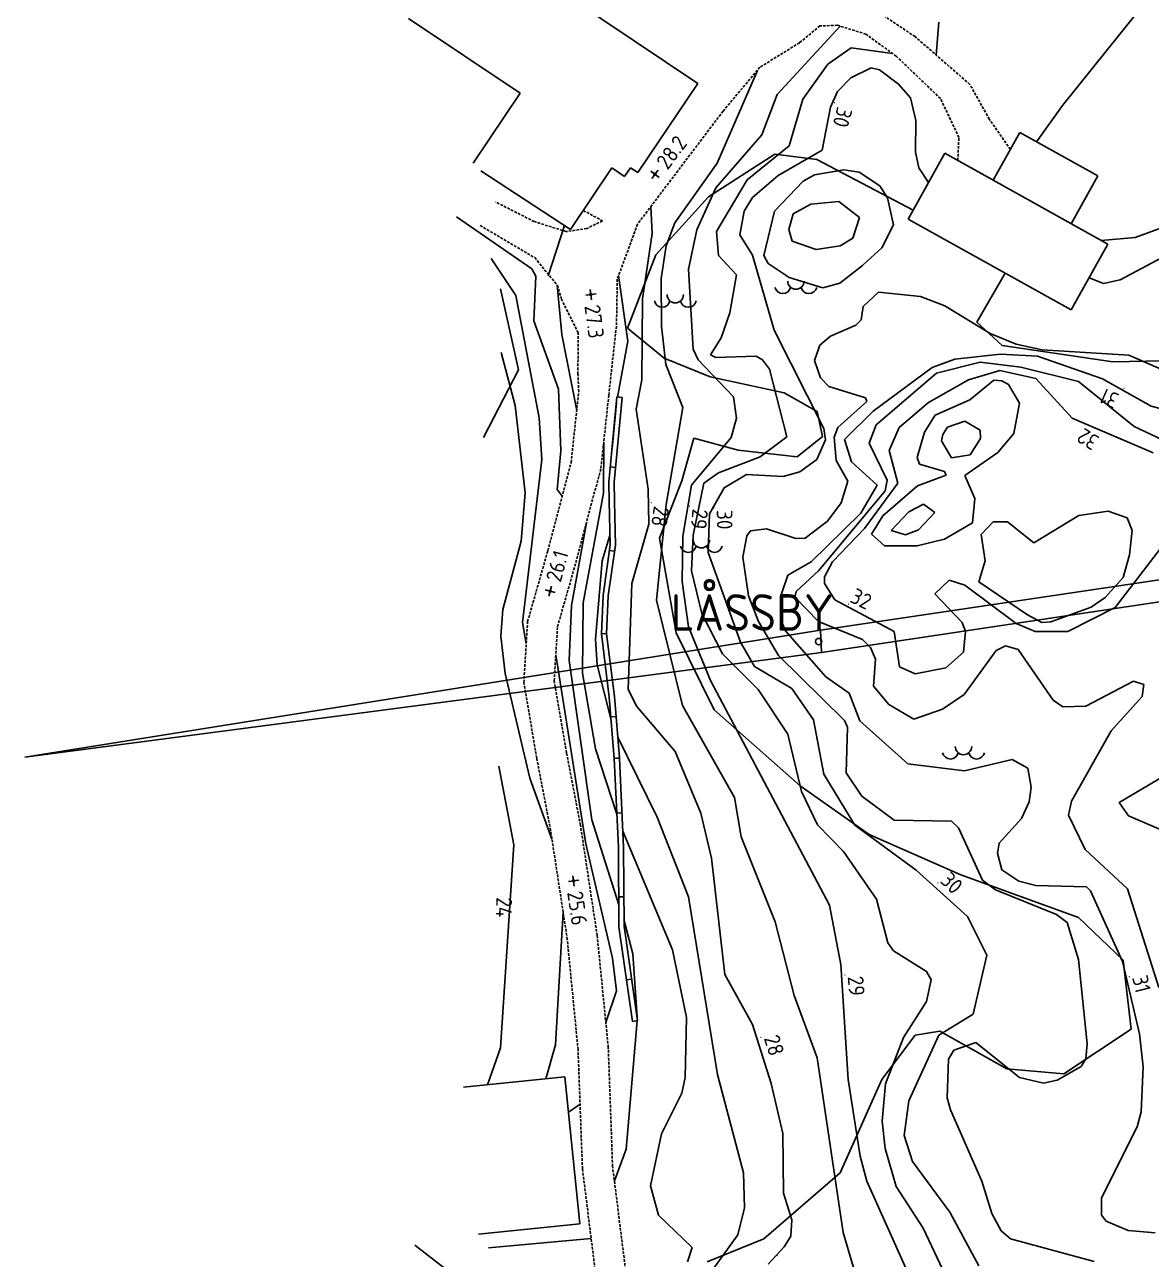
# Model space of a CAD drawing. Header units: metres. Extents: x 139929 to 142176, y 6401995 to 6404420.
# Drawn here: x 139943.2 to 140050.9, y 6402191 to 6402309 of the extents above; entities that cross this region are included whole.
import ezdxf
from ezdxf.enums import TextEntityAlignment as Align

# ---------------------------------------------------------------- set-up
doc = ezdxf.new("R2010")
doc.units = ezdxf.units.M
doc.header["$LTSCALE"] = 0.5
doc.linetypes.add('DASHED', pattern=[0.75, 0.5, -0.25])
doc.linetypes.add('PHANTOM', pattern=[2.5, 1.25, -0.25, 0.25, -0.25, 0.25, -0.25])
doc.layers.get('0').update_dxf_attribs({"color": 1})
for name, color, linetype in [('M-BEF-BYGGNAD', 3, 'Continuous'), ('M-BEF-EL-LUFT', 4, 'ELLEDNING'), ('M-BEF-MARKLINJE', 4, 'Continuous'), ('M-BEF-MUR', 4, 'Continuous'), ('M-BEF-NIVÅ', 4, 'Continuous'), ('M-BEF-NIVÅKURVA-PRIMÄR-0.5M', 12, 'Continuous'), ('M-BEF-NIVÅKURVA-PRIMÄR-1.0M', 12, 'Continuous'), ('M-BEF-STAKET', 4, 'STAKET'), ('M-BEF-STOLPAR', 4, 'Continuous'), ('M-BEF-VÄGKANT', 1, 'DASHED'), ('M-GR-TRAKTGRÄNS', 7, 'PHANTOM')]:
    doc.layers.add(name, color=color, linetype=linetype)
doc.styles.add('ISO', font='iso.shx', dxfattribs={"height": 2.5})
doc.styles.get("Standard").update_dxf_attribs({"font": 'simplex8.shx'})
doc.linetypes.add('ELLEDNING', pattern='A,3,-0.5,["E",Standard,S=0.5,R=0,X=0,Y=-0.25],-0.5', length=4)
doc.linetypes.add('Grind', pattern='A,0,[104,sma.shx,S=2,R=45,X=-0.75,Y=0.75],2,[104,sma.shx,S=2,R=45,X=-0.75,Y=0.75],0', length=2)
doc.linetypes.add('STAKET', pattern='A,7,[134,morastr.shx,S=0.8,R=0,X=0,Y=0],0.6,[134,morastr.shx,S=0.8,R=0,X=0,Y=0],1', length=8.6)

# ---------------------------------------------------------------- blocks, each defined once
blk = doc.blocks.new('PRI_V_POLLARE')
blk.add_circle((0, 0), 0.2)
blk = doc.blocks.new('PRI_L_STAM')
blk.add_circle((0, 0), 0.3)
blk = doc.blocks.new('PRI_M_BERG')
for centre, radius, start, end in [((-1.25, 0.43), 0.765, 192.2902, 347.7098), ((0, 0.87), 0.784, 180, 0), ((1.25, 0.43), 0.765, 192.2902, 347.7098)]:
    blk.add_arc(centre, radius, start, end)
blk = doc.blocks.new('SPWDEF')
at = {"color": 0, "linetype": 'Continuous'}
for p, q in [((-1, 0), (1, 0)), ((0, -1), (0, 1))]:
    blk.add_line(p, q, dxfattribs=at)
blk.add_circle((0, 0), 0.2)
blk = doc.blocks.new('PRI_NIVÅ_HÖJDPKT')
at = {"color": 0, "linetype": 'Continuous', "lineweight": -3}
blk.add_circle((183, 184), 0.0005, dxfattribs=at)

msp = doc.modelspace()

# ---------------------------------------------------------------- linework, layer by layer
at = {"layer": 'M-BEF-BYGGNAD'}
for p, q in [((139994.31, 6402312.3, 31.95), (140007.54, 6402303.4, 31.88)), ((139990.56, 6402302.47, 31.87), (139979.91, 6402309.63, 31.99)), ((139986.07, 6402295.79, 29.94), (139990.56, 6402302.47, 31.87)), ((140007.54, 6402303.4, 31.88), (140001.8, 6402294.88, 31.9)), ((140038.33, 6402298.73, 32.35), (140035.78, 6402294.16, 32.8)), ((140045.78, 6402294.57, 32.35), (140038.33, 6402298.73, 32.35)), ((140031.17, 6402296.73, 32.71), (140027.66, 6402290.45, 32.94)), ((140046.73, 6402288.05, 32.71), (140031.17, 6402296.73, 32.71)), ((139999.33, 6402295.33, 30.19), (139995.37, 6402289.45, 29.9)), ((140000.55, 6402294.51, 30.08), (139999.33, 6402295.33, 30.19)), ((140001.11, 6402295.34, 30.27), (140000.55, 6402294.51, 30.08)), ((140001.8, 6402294.88, 31.9), (140001.11, 6402295.34, 30.27)), ((139995.37, 6402289.45, 29.9), (139986.81, 6402295.04, 30.57)), ((140043.23, 6402290, 32.8), (140045.78, 6402294.57, 32.35)), ((140027.66, 6402290.45, 32.94), (140043.22, 6402281.77, 32.71)), ((140043.22, 6402281.77, 32.71), (140046.73, 6402288.05, 32.71)), ((139994.84, 6402208.45, 29.98), (139985.16, 6402207.47, 28.77)), ((139996.27, 6402194.39, 29.98), (139994.84, 6402208.45, 29.98)), ((139986.59, 6402193.4, 29.3), (139996.27, 6402194.39, 29.98))]:
    msp.add_line(p, q, dxfattribs=at)
at = {"layer": 'M-BEF-EL-LUFT', "lineweight": -3}
for p, q in [((140019.27, 6402251.14, 40.17), (140099.44, 6402263.09, 40.08)), ((140099.58, 6402261.01, 40.09), (140019.36, 6402249.02, 40.17)), ((140019.27, 6402251.14, 40.17), (139943.21, 6402239.02, 38.06)), ((139943.21, 6402239.02, 38.06), (140019.36, 6402249.02, 40.17)), ((139980.49, 6402192.37, 35.49), (140055.62, 6402134.39, 38.12))]:
    msp.add_line(p, q, dxfattribs=at)
at = {"layer": 'M-BEF-MARKLINJE'}
for p, q in [((140008.56, 6402292.58, 29.06), (140014.9, 6402296.66, 29.84)), ((140014.9, 6402296.66, 29.84), (140018.91, 6402296.14, 30.22)), ((140018.91, 6402296.14, 30.22), (140028.13, 6402291.28, 30.52)), ((140003.52, 6402287.01, 28.19), (140008.56, 6402292.58, 29.06)), ((140000.83, 6402280.02, 27.62), (140003.52, 6402287.01, 28.19)), ((140036.94, 6402285.27, 30.53), (140034.22, 6402280.59, 30.56)), ((139988.7, 6402283.78), (139990.41, 6402276.03)), ((140004.33, 6402277.14, 28.25), (140000.83, 6402280.02, 27.62)), ((140034.22, 6402280.59, 30.56), (140036.65, 6402278.35, 31.09)), ((140036.65, 6402278.35, 31.09), (140047.21, 6402276.8, 30.83)), ((140008.73, 6402275.36, 29.16), (140004.33, 6402277.14, 28.25)), ((140047.21, 6402276.8, 30.83), (140054.95, 6402276.94, 30.5)), ((139990.41, 6402276.03), (139987.05, 6402269.57)), ((140015.79, 6402273.82, 29.72), (140008.73, 6402275.36, 29.16)), ((140018.96, 6402272.04, 30), (140015.79, 6402273.82, 29.72)), ((140019.45, 6402269.66, 30.02), (140018.96, 6402272.04, 30)), ((140006.03, 6402265.41, 28.39), (140007.18, 6402269.49, 28.73)), ((140007.18, 6402269.49, 28.73), (140011.41, 6402268.35, 28.94)), ((140017.05, 6402267.72, 29.65), (140019.45, 6402269.66, 30.02)), ((140011.41, 6402268.35, 28.94), (140017.05, 6402267.72, 29.65)), ((140003.9, 6402259.93, 28.23), (140006.03, 6402265.41, 28.39)), ((140005.48, 6402250.88, 28.48), (140003.9, 6402259.93, 28.23)), ((140009.11, 6402243.53, 28.77), (140005.48, 6402250.88, 28.48)), ((140017.33, 6402236.28, 29.32), (140009.11, 6402243.53, 28.77)), ((140023.91, 6402231.6, 29.72), (140017.33, 6402236.28, 29.32)), ((140032.68, 6402227.76, 30.37), (140023.91, 6402231.6, 29.72)), ((140043.93, 6402223.69, 30.73), (140032.68, 6402227.76, 30.37)), ((140048.21, 6402219.61, 31.09), (140043.93, 6402223.69, 30.73)), ((140048.97, 6402213, 31.07), (140048.21, 6402219.61, 31.09)), ((140028.33, 6402212.44, 28.96), (140030.69, 6402212.82, 30.65)), ((140030.69, 6402212.82, 30.65), (140037.07, 6402209.23, 30.45)), ((140042.52, 6402208.75, 30.76), (140048.97, 6402213, 31.07)), ((140025.15, 6402208.2, 28.75), (140028.33, 6402212.44, 28.96)), ((140037.07, 6402209.23, 30.45), (140042.52, 6402208.75, 30.76)), ((140021.16, 6402199.29, 28.52), (140025.15, 6402208.2, 28.75)), ((140013.85, 6402192.98, 27.76), (140021.16, 6402199.29, 28.52)), ((140008.43, 6402190.78, 27.05), (140013.85, 6402192.98, 27.76))]:
    msp.add_line(p, q, dxfattribs=at)
at = {"layer": 'M-BEF-MUR'}
for p, q in [((139999.05, 6402265.29, 27.6), (139999.82, 6402273.44, 27.8)), ((140000.32, 6402273.39, 27.8), (139999.55, 6402265.28, 27.6)), ((139999.82, 6402273.44, 27.8), (140000.32, 6402273.39, 27.8)), ((139999.19, 6402266.76, 27.64), (139999.69, 6402266.71, 27.63)), ((139999.09, 6402263.48, 27.61), (139999.05, 6402265.29, 27.6)), ((139999.55, 6402265.28, 27.6), (139999.59, 6402263.49, 27.61)), ((139999.18, 6402259.31, 27.8), (139999.09, 6402263.48, 27.61)), ((139999.59, 6402263.49, 27.61), (139999.68, 6402259.28, 27.8)), ((139998.49, 6402254.46, 28.09), (139999.18, 6402259.31, 27.8)), ((139999.68, 6402259.28, 27.8), (139998.99, 6402254.42, 28.09)), ((139999.1, 6402258.77, 27.84), (139999.59, 6402258.7, 27.84)), ((139998.33, 6402250.79, 27.89), (139998.49, 6402254.46, 28.09)), ((139998.99, 6402254.42, 28.09), (139998.83, 6402250.81, 27.89)), ((139998.33, 6402250.82, 27.89), (139998.83, 6402250.8, 27.89)), ((139999.08, 6402244.75, 27.93), (139998.33, 6402250.79, 27.89)), ((139998.83, 6402250.81, 27.89), (139999.58, 6402244.8, 27.93)), ((139999.55, 6402238.89, 27.93), (139999.08, 6402244.75, 27.93)), ((139999.58, 6402244.8, 27.93), (140000.05, 6402238.93, 27.93)), ((139999.23, 6402242.87, 27.93), (139999.73, 6402242.91, 27.93)), ((140000.05, 6402238.93, 27.93), (139999.55, 6402238.89, 27.93)), ((139999.55, 6402238.89, 27.93), (140000.05, 6402238.91, 27.93)), ((139999.96, 6402230.4, 27.23), (139999.55, 6402238.89, 27.93)), ((140000.05, 6402238.91, 27.93), (140000.46, 6402230.41, 27.23)), ((139999.81, 6402233.66, 27.5), (140000.31, 6402233.68, 27.5)), ((140000, 6402222.8, 26.83), (139999.96, 6402230.4, 27.23)), ((140000.46, 6402230.41, 27.23), (140000.5, 6402222.84, 26.83)), ((139999.98, 6402225.66, 26.98), (140000.48, 6402225.66, 26.98)), ((140001.3, 6402213.75, 26.84), (140000, 6402222.8, 26.83)), ((140000.5, 6402222.84, 26.83), (140001.79, 6402213.83, 26.84)), ((140000.73, 6402217.71, 26.84), (140001.22, 6402217.78, 26.84)), ((140001.79, 6402213.83, 26.84), (140001.3, 6402213.75, 26.84))]:
    msp.add_line(p, q, dxfattribs=at)
at = {"layer": 'M-BEF-NIVÅKURVA-PRIMÄR-0.5M', "linetype": 'Continuous', "lineweight": -3}
for p, q in [((140030.58, 6402309.26, 29.5), (140030.32, 6402306.12, 29.5)), ((140022.2, 6402306.8, 29.5), (140019.97, 6402305.26, 29.5)), ((140026.17, 6402306.26, 29.5), (140022.2, 6402306.8, 29.5)), ((140019.97, 6402305.26, 29.5), (140017.59, 6402301.9, 29.5)), ((140013.24, 6402304.66, 28.5), (140009.41, 6402295.8, 28.5)), ((140017.59, 6402301.9, 29.5), (140016.28, 6402297.45, 29.5)), ((140016.28, 6402297.45, 29.5), (140012.25, 6402294.21, 29.5)), ((140009.41, 6402295.8, 28.5), (140005.35, 6402290.08, 28.5)), ((140012.25, 6402294.21, 29.5), (140009.34, 6402289.27, 29.5)), ((140018.7, 6402294.66, 30.5), (140017.62, 6402294.08, 30.5)), ((140021.51, 6402295.15, 30.5), (140018.7, 6402294.66, 30.5)), ((140022.97, 6402294.93, 30.5), (140021.51, 6402295.15, 30.5)), ((140024.94, 6402293.61, 30.5), (140022.97, 6402294.93, 30.5)), ((140017.62, 6402294.08, 30.5), (140014.89, 6402291.2, 30.5)), ((140025.69, 6402292.46, 30.5), (140024.94, 6402293.61, 30.5)), ((140026.25, 6402289.89, 30.5), (140025.69, 6402292.46, 30.5)), ((139984.49, 6402290.67, 26.5), (139991.67, 6402285.68, 26.5)), ((140014.89, 6402291.2, 30.5), (140013.87, 6402286.96, 30.5)), ((140005.35, 6402290.08, 28.5), (140004.52, 6402287.9, 28.5)), ((140025.13, 6402287.71, 30.5), (140026.25, 6402289.89, 30.5)), ((140009.34, 6402289.27, 29.5), (140009.54, 6402286.97, 29.5)), ((140004.52, 6402287.9, 28.5), (140004.04, 6402284.76, 28.5)), ((140023.02, 6402285.79, 30.5), (140025.13, 6402287.71, 30.5)), ((140009.54, 6402286.97, 29.5), (140011.25, 6402285.1, 29.5)), ((140013.87, 6402286.96, 30.5), (140014.26, 6402286.21, 30.5)), ((140014.26, 6402286.21, 30.5), (140016.29, 6402284.86, 30.5)), ((140021.11, 6402284.31, 30.5), (140023.28, 6402286, 30.5)), ((139991.67, 6402285.68, 26.5), (139992.08, 6402284.99, 26.5)), ((139992.08, 6402284.99, 26.5), (139991.87, 6402280.72, 26.5)), ((139999.98, 6402285.05, 27.5), (140000.87, 6402278.78, 27.5)), ((140004.04, 6402284.76, 28.5), (140004.08, 6402280.2, 28.5)), ((140011.25, 6402285.1, 29.5), (140010.62, 6402281.47, 29.5)), ((140016.29, 6402284.86, 30.5), (140019.5, 6402283.88, 30.5)), ((140019.5, 6402283.88, 30.5), (140021.11, 6402284.31, 30.5)), ((140024.82, 6402283.45, 30.5), (140023.34, 6402282.08, 30.5)), ((140028.83, 6402283.03, 30.5), (140024.82, 6402283.45, 30.5)), ((140031.16, 6402282.16, 30.5), (140028.83, 6402283.03, 30.5)), ((140010.62, 6402281.47, 29.5), (140009.79, 6402279.08, 29.5)), ((140023.34, 6402282.08, 30.5), (140023.16, 6402280.8, 30.5)), ((140035.49, 6402279.52, 30.5), (140031.16, 6402282.16, 30.5)), ((139991.87, 6402280.72, 26.5), (139994.24, 6402274.19, 26.5)), ((140004.08, 6402280.2, 28.5), (140004.5, 6402276.54, 28.5)), ((140022.65, 6402280.29, 30.5), (140020.22, 6402279.26, 30.5)), ((140023.16, 6402280.8, 30.5), (140022.65, 6402280.29, 30.5)), ((140000.87, 6402278.78, 27.5), (139999.88, 6402273.43, 27.5)), ((140009.79, 6402279.08, 29.5), (140008.75, 6402277.48, 29.5)), ((140020.22, 6402279.26, 30.5), (140019.22, 6402278.39, 30.5)), ((140037.96, 6402278.49, 30.5), (140035.49, 6402279.52, 30.5)), ((139988.76, 6402277.69, 25.5), (139990.08, 6402272.62, 25.5)), ((140019.22, 6402278.39, 30.5), (140018.7, 6402276.91, 30.5)), ((140040.45, 6402277.95, 30.5), (140037.96, 6402278.49, 30.5)), ((140048.74, 6402277.42, 30.5), (140040.45, 6402277.95, 30.5)), ((140004.5, 6402276.54, 28.5), (140006.13, 6402272.42, 28.5)), ((140008.75, 6402277.48, 29.5), (140009.26, 6402277.2, 29.5)), ((140009.26, 6402277.2, 29.5), (140013.13, 6402277.35, 29.5)), ((140013.13, 6402277.35, 29.5), (140013.74, 6402276.98, 29.5)), ((140013.74, 6402276.98, 29.5), (140014.4, 6402276.09, 29.5)), ((140018.7, 6402276.91, 30.5), (140019.26, 6402275.26, 30.5)), ((140034.55, 6402276.77, 31.5), (140030.35, 6402275.7, 31.5)), ((140038.42, 6402276.29, 31.5), (140034.55, 6402276.77, 31.5)), ((140056.09, 6402274.25, 30.5), (140048.74, 6402277.42, 30.5)), ((140014.4, 6402276.09, 29.5), (140016.07, 6402269.64, 29.5)), ((140019.26, 6402275.26, 30.5), (140020.07, 6402274.45, 30.5)), ((140030.35, 6402275.7, 31.5), (140024.61, 6402270.78, 31.5)), ((140043.94, 6402274.92, 31.5), (140038.42, 6402276.29, 31.5)), ((139994.24, 6402274.19, 26.5), (139994.44, 6402268.3, 26.5)), ((140020.07, 6402274.45, 30.5), (140023.57, 6402273.35, 30.5)), ((140035.85, 6402275.03, 32.5), (140033.56, 6402273.18, 32.5)), ((140036.61, 6402274.97, 32.5), (140035.85, 6402275.03, 32.5)), ((140037.23, 6402274.64, 32.5), (140036.61, 6402274.97, 32.5)), ((140038.28, 6402272.86, 32.5), (140037.23, 6402274.64, 32.5)), ((140049.25, 6402270.61, 31.5), (140043.94, 6402274.92, 31.5)), ((139999.77, 6402272.87, 27.5), (139999.35, 6402268.51, 27.5)), ((140023.7, 6402272.99, 30.5), (140020.93, 6402270.51, 30.5)), ((140023.57, 6402273.35, 30.5), (140023.7, 6402272.99, 30.5)), ((140033.56, 6402273.18, 32.5), (140030.23, 6402271.71, 32.5)), ((140037.74, 6402269.95, 32.5), (140038.28, 6402272.86, 32.5)), ((139990.08, 6402272.62, 25.5), (139991.05, 6402264.28, 25.5)), ((140006.13, 6402272.42, 28.5), (140004.53, 6402263.16, 28.5)), ((140030.23, 6402271.71, 32.5), (140029.21, 6402270.09, 32.5)), ((140020.93, 6402270.51, 30.5), (140020.59, 6402269.6, 30.5)), ((140024.61, 6402270.78, 31.5), (140023.94, 6402269.03, 31.5)), ((140054.51, 6402268.15, 31.5), (140049.25, 6402270.61, 31.5)), ((140016.07, 6402269.64, 29.5), (140013.5, 6402267.72, 29.5)), ((140020.59, 6402269.6, 30.5), (140020.76, 6402267.35, 30.5)), ((140029.21, 6402270.09, 32.5), (140028.5, 6402267.66, 32.5)), ((140036.22, 6402268.12, 32.5), (140037.74, 6402269.95, 32.5)), ((139994.44, 6402268.3, 26.5), (139994.09, 6402264.59, 26.5)), ((140023.94, 6402269.03, 31.5), (140025.66, 6402265.47, 31.5)), ((140013.5, 6402267.72, 29.5), (140009.52, 6402266.2, 29.5)), ((140020.76, 6402267.35, 30.5), (140021.9, 6402265.38, 30.5)), ((140028.5, 6402267.66, 32.5), (140028.74, 6402267.03, 32.5)), ((140028.74, 6402267.03, 32.5), (140031.11, 6402266.31, 32.5)), ((140033.08, 6402265.94, 32.5), (140036.22, 6402268.12, 32.5)), ((140009.52, 6402266.2, 29.5), (140008.11, 6402265.2, 29.5)), ((140031.3, 6402265.95, 32.5), (140028.53, 6402264.95, 32.5)), ((140031.11, 6402266.31, 32.5), (140031.3, 6402265.95, 32.5)), ((140034.02, 6402263.74, 32.5), (140033.08, 6402265.94, 32.5)), ((139994.09, 6402264.59, 26.5), (139994.59, 6402263.95, 26.5)), ((140008.11, 6402265.2, 29.5), (140007.1, 6402260.22, 29.5)), ((140021.9, 6402265.38, 30.5), (140021.24, 6402263.33, 30.5)), ((140028.53, 6402264.95, 32.5), (140025.24, 6402262.07, 32.5)), ((140025.66, 6402265.47, 31.5), (140025.47, 6402264.47, 31.5)), ((139991.05, 6402264.28, 25.5), (139990.65, 6402259.66, 25.5)), ((140025.47, 6402264.47, 31.5), (140019.11, 6402256.86, 31.5)), ((140033.79, 6402261.42, 32.5), (140034.02, 6402263.74, 32.5)), ((140004.53, 6402263.16, 28.5), (140003.61, 6402254.02, 28.5)), ((140021.24, 6402263.33, 30.5), (140019.95, 6402261.57, 30.5)), ((140046.76, 6402262.51, 32.5), (140043.97, 6402262.11, 32.5)), ((140048.57, 6402261.88, 32.5), (140046.76, 6402262.51, 32.5)), ((139996.9, 6402261.4, 26.5), (139995.49, 6402253.52, 26.5)), ((140019.95, 6402261.57, 30.5), (140017.82, 6402259.95, 30.5)), ((140025.24, 6402262.07, 32.5), (140024.14, 6402260.34, 32.5)), ((140031.14, 6402259.84, 32.5), (140033.79, 6402261.42, 32.5)), ((140035.78, 6402261.49, 32.5), (140034.62, 6402260.28, 32.5)), ((140037.15, 6402261.49, 32.5), (140035.78, 6402261.49, 32.5)), ((140039.68, 6402259.49, 32.5), (140037.15, 6402261.49, 32.5)), ((140043.97, 6402262.11, 32.5), (140039.68, 6402259.49, 32.5)), ((140049.05, 6402260.68, 32.5), (140048.57, 6402261.88, 32.5)), ((139999.16, 6402260.33, 27.5), (139998.4, 6402257.78, 27.5)), ((140007.1, 6402260.22, 29.5), (140006.96, 6402256.82, 29.5)), ((140012.22, 6402260.17, 30.5), (140011.86, 6402258.13, 30.5)), ((140012.59, 6402260.63, 30.5), (140012.22, 6402260.17, 30.5)), ((140014.11, 6402260.84, 30.5), (140012.59, 6402260.63, 30.5)), ((140016.93, 6402259.9, 30.5), (140014.11, 6402260.84, 30.5)), ((140017.82, 6402259.95, 30.5), (140016.93, 6402259.9, 30.5)), ((140024.14, 6402260.34, 32.5), (140025.4, 6402259.21, 32.5)), ((140034.62, 6402260.28, 32.5), (140035.02, 6402257.76, 32.5)), ((140048.81, 6402258.34, 32.5), (140049.05, 6402260.68, 32.5)), ((139990.65, 6402259.66, 25.5), (139988.92, 6402253.12, 25.5)), ((140025.4, 6402259.21, 32.5), (140028.5, 6402259.22, 32.5)), ((140028.5, 6402259.22, 32.5), (140031.14, 6402259.84, 32.5)), ((139998.4, 6402257.78, 27.5), (139997.77, 6402250.28, 27.5)), ((140011.86, 6402258.13, 30.5), (140012.39, 6402254.43, 30.5)), ((140035.02, 6402257.76, 32.5), (140034.42, 6402255.76, 32.5)), ((140048.2, 6402256.19, 32.5), (140048.81, 6402258.34, 32.5)), ((140006.96, 6402256.82, 29.5), (140007.93, 6402252.73, 29.5)), ((140019.11, 6402256.86, 31.5), (140016.94, 6402254.84, 31.5)), ((140034.42, 6402255.76, 32.5), (140039.07, 6402252.62, 32.5)), ((140046.48, 6402254.27, 32.5), (140048.2, 6402256.19, 32.5)), ((140003.61, 6402254.02, 28.5), (140006.1, 6402243.95, 28.5)), ((140012.39, 6402254.43, 30.5), (140013.36, 6402251.99, 30.5)), ((140016.94, 6402254.84, 31.5), (140016.82, 6402254.29, 31.5)), ((140016.82, 6402254.29, 31.5), (140019.09, 6402251.98, 31.5)), ((140045.15, 6402253.34, 32.5), (140046.48, 6402254.27, 32.5)), ((139988.92, 6402253.12, 25.5), (139988.73, 6402250.57, 25.5)), ((139995.49, 6402253.52, 26.5), (139995.26, 6402248.25, 26.5)), ((140041.3, 6402251.96, 32.5), (140045.15, 6402253.34, 32.5)), ((140007.93, 6402252.73, 29.5), (140009.92, 6402248.87, 29.5)), ((140013.36, 6402251.99, 30.5), (140015.25, 6402248.74, 30.5)), ((140019.09, 6402251.98, 31.5), (140023.29, 6402250.24, 31.5)), ((140039.07, 6402252.62, 32.5), (140040.42, 6402251.87, 32.5)), ((140040.42, 6402251.87, 32.5), (140041.3, 6402251.96, 32.5)), ((139988.73, 6402250.57, 25.5), (139989.15, 6402246.99, 25.5)), ((139997.77, 6402250.28, 27.5), (139997.94, 6402247.83, 27.5)), ((140023.29, 6402250.24, 31.5), (140024.05, 6402249.48, 31.5)), ((140024.05, 6402249.48, 31.5), (140024.52, 6402248.37, 31.5)), ((140036.07, 6402249.21, 31.5), (140036.96, 6402249.65, 31.5)), ((140036.96, 6402249.65, 31.5), (140038.16, 6402249.31, 31.5)), ((140038.16, 6402249.31, 31.5), (140041.5, 6402244.47, 31.5)), ((139995.26, 6402248.25, 26.5), (139997.43, 6402233.01, 26.5)), ((140009.92, 6402248.87, 29.5), (140013.33, 6402245.47, 29.5)), ((140015.25, 6402248.74, 30.5), (140021.58, 6402242.52, 30.5)), ((140024.52, 6402248.37, 31.5), (140024.33, 6402245.79, 31.5)), ((140033.01, 6402245.01, 31.5), (140036.07, 6402249.21, 31.5)), ((139989.15, 6402246.99, 25.5), (139991.48, 6402237, 25.5)), ((139997.94, 6402247.83, 27.5), (139999.26, 6402242.55, 27.5)), ((140024.33, 6402245.79, 31.5), (140025.81, 6402244.03, 31.5)), ((140044.65, 6402243.89, 31.5), (140049.18, 6402246.28, 31.5)), ((140049.18, 6402246.28, 31.5), (140050.19, 6402245.96, 31.5)), ((140050.19, 6402245.96, 31.5), (140050.02, 6402244.81, 31.5)), ((140013.33, 6402245.47, 29.5), (140016.14, 6402241.22, 29.5)), ((140030.95, 6402243.61, 31.5), (140033.01, 6402245.01, 31.5)), ((140050.02, 6402244.81, 31.5), (140047.07, 6402241.51, 31.5)), ((140006.1, 6402243.95, 28.5), (140011.05, 6402235.16, 28.5)), ((140025.81, 6402244.03, 31.5), (140028.19, 6402242.65, 31.5)), ((140028.19, 6402242.65, 31.5), (140030.95, 6402243.61, 31.5)), ((140041.5, 6402244.47, 31.5), (140042.44, 6402243.81, 31.5)), ((140042.44, 6402243.81, 31.5), (140044.65, 6402243.89, 31.5)), ((140021.58, 6402242.52, 30.5), (140021.87, 6402241.86, 30.5)), ((140016.14, 6402241.22, 29.5), (140017.46, 6402235.73, 29.5)), ((140021.87, 6402241.86, 30.5), (140021.74, 6402237.5, 30.5)), ((140047.07, 6402241.51, 31.5), (140043.27, 6402234.81, 31.5)), ((139999.89, 6402240.93, 27.5), (140003.66, 6402233.27, 27.5)), ((139988.53, 6402238.16, 24.5), (139989.95, 6402230.62, 24.5)), ((140021.74, 6402237.5, 30.5), (140023.22, 6402235.27, 30.5)), ((139991.48, 6402237, 25.5), (139993.61, 6402231.18, 25.5)), ((140011.05, 6402235.16, 28.5), (140011.7, 6402231.38, 28.5)), ((140017.46, 6402235.73, 29.5), (140019, 6402232.55, 29.5)), ((140023.22, 6402235.27, 30.5), (140026.31, 6402232.99, 30.5)), ((140043.27, 6402234.81, 31.5), (140042.98, 6402233.47, 31.5)), ((139997.43, 6402233.01, 26.5), (139999.99, 6402224.88, 26.5)), ((140003.66, 6402233.27, 27.5), (140006.67, 6402225.66, 27.5)), ((140026.31, 6402232.99, 30.5), (140031.8, 6402232.88, 30.5)), ((140031.8, 6402232.88, 30.5), (140032.46, 6402232.24, 30.5)), ((140042.98, 6402233.47, 31.5), (140044.57, 6402230.19, 31.5)), ((140019, 6402232.55, 29.5), (140021.48, 6402230, 29.5)), ((140032.46, 6402232.24, 30.5), (140034.76, 6402227.26, 30.5)), ((139989.95, 6402230.62, 24.5), (139988.69, 6402211.23, 24.5)), ((140011.7, 6402231.38, 28.5), (140014.93, 6402223.26, 28.5)), ((140021.48, 6402230, 29.5), (140024.62, 6402225.45, 29.5)), ((140044.57, 6402230.19, 31.5), (140048.62, 6402226.42, 31.5)), ((140034.76, 6402227.26, 30.5), (140036.01, 6402226.32, 30.5)), ((140006.67, 6402225.66, 27.5), (140009.42, 6402208.69, 27.5)), ((140036.01, 6402226.32, 30.5), (140041.84, 6402223.96, 30.5)), ((140048.62, 6402226.42, 31.5), (140051.62, 6402216.98, 31.5)), ((140024.62, 6402225.45, 29.5), (140025.72, 6402221.27, 29.5)), ((139994.67, 6402224.23, 25.5), (139993.95, 6402211.5, 25.5)), ((140000.49, 6402223.5, 26.5), (140001.33, 6402220.2, 26.5)), ((140041.84, 6402223.96, 30.5), (140042.84, 6402223.21, 30.5)), ((140014.93, 6402223.26, 28.5), (140016.76, 6402216.21, 28.5)), ((140042.84, 6402223.21, 30.5), (140043.93, 6402219.67, 30.5)), ((140025.72, 6402221.27, 29.5), (140026.25, 6402220.49, 29.5)), ((140001.33, 6402220.2, 26.5), (140001.75, 6402214.15, 26.5)), ((140026.25, 6402220.49, 29.5), (140029.42, 6402218.53, 29.5)), ((140043.93, 6402219.67, 30.5), (140044.75, 6402211.61, 30.5)), ((140029.86, 6402217.71, 29.5), (140029.4, 6402215.65, 29.5)), ((140029.42, 6402218.53, 29.5), (140029.86, 6402217.71, 29.5)), ((140016.76, 6402216.21, 28.5), (140018.96, 6402210.27, 28.5)), ((140029.4, 6402215.65, 29.5), (140027.22, 6402212.22, 29.5)), ((140001.74, 6402213.82, 26.5), (140000.7, 6402201.55, 26.5)), ((139993.95, 6402211.5, 25.5), (139993.02, 6402208.27, 25.5)), ((140027.22, 6402212.22, 29.5), (140025.48, 6402207.77, 29.5)), ((140034.11, 6402211.72, 30.5), (140032.03, 6402211, 30.5)), ((140038.3, 6402208.39, 30.5), (140034.11, 6402211.72, 30.5)), ((140044.75, 6402211.61, 30.5), (140044.65, 6402210.17, 30.5)), ((139988.69, 6402211.23, 24.5), (139987.45, 6402207.7, 24.5)), ((140032.03, 6402211, 30.5), (140031.5, 6402210.15, 30.5)), ((140018.96, 6402210.27, 28.5), (140021.43, 6402193.56, 28.5)), ((140031.5, 6402210.15, 30.5), (140031.38, 6402206.45, 30.5)), ((140044.18, 6402209.45, 30.5), (140041.88, 6402208.13, 30.5)), ((140044.65, 6402210.17, 30.5), (140044.18, 6402209.45, 30.5)), ((140009.42, 6402208.69, 27.5), (140011.93, 6402199.28, 27.5)), ((140040.59, 6402207.84, 30.5), (140038.3, 6402208.39, 30.5)), ((140041.88, 6402208.13, 30.5), (140040.59, 6402207.84, 30.5)), ((140025.48, 6402207.77, 29.5), (140025.18, 6402204.2, 29.5)), ((140031.38, 6402206.45, 30.5), (140031.7, 6402205.31, 30.5)), ((140031.7, 6402205.31, 30.5), (140034.7, 6402198.48, 30.5)), ((140025.18, 6402204.2, 29.5), (140025.46, 6402201.61, 29.5)), ((140000.7, 6402201.55, 26.5), (139999.58, 6402198.51, 26.5)), ((140025.46, 6402201.61, 29.5), (140026.5, 6402197.96, 29.5)), ((140011.93, 6402199.28, 27.5), (140012.01, 6402195.93, 27.5)), ((140026.5, 6402197.96, 29.5), (140029.1, 6402193.97, 29.5)), ((140034.7, 6402198.48, 30.5), (140035.64, 6402195.4, 30.5)), ((140012.01, 6402195.93, 27.5), (140011.36, 6402193.35, 27.5)), ((140035.64, 6402195.4, 30.5), (140036.54, 6402193.73, 30.5)), ((140029.1, 6402193.97, 29.5), (140032.29, 6402187.18, 29.5)), ((139997.35, 6402193.01, 26.5), (139987.54, 6402192.11, 26.5)), ((140011.36, 6402193.35, 27.5), (140008.98, 6402190.02, 27.5)), ((140021.43, 6402193.56, 28.5), (140022.71, 6402189.25, 28.5)), ((140036.54, 6402193.73, 30.5), (140037.43, 6402192.97, 30.5)), ((140037.43, 6402192.97, 30.5), (140045.43, 6402190.81, 30.5))]:
    msp.add_line(p, q, dxfattribs=at)
at = {"layer": 'M-BEF-NIVÅKURVA-PRIMÄR-1.0M', "linetype": 'Continuous', "lineweight": -3}
for p, q in [((140021.15, 6402308.89, 29), (140015.14, 6402302.36, 29)), ((140024.11, 6402304.89, 30), (140022.16, 6402303.93, 30)), ((140024.91, 6402304.71, 30), (140024.11, 6402304.89, 30)), ((140026.72, 6402303.34, 30), (140024.91, 6402304.71, 30)), ((140022.16, 6402303.93, 30), (140020.9, 6402302.63, 30)), ((140015.14, 6402302.36, 29), (140013.66, 6402298.51, 29)), ((140020.9, 6402302.63, 30), (140020.24, 6402301.13, 30)), ((140027.88, 6402302.02, 30), (140026.72, 6402303.34, 30)), ((140028.39, 6402299.86, 30), (140027.88, 6402302.02, 30)), ((140020.24, 6402301.13, 30), (140019.42, 6402297.04, 30)), ((140028.34, 6402296.85, 30), (140028.39, 6402299.86, 30)), ((140013.66, 6402298.51, 29), (140009.26, 6402293.42, 29)), ((140019.42, 6402297.04, 30), (140015.22, 6402294.62, 30)), ((140028.68, 6402295.33, 30), (140028.34, 6402296.85, 30)), ((140029.61, 6402293.93, 30), (140028.68, 6402295.33, 30)), ((140015.22, 6402294.62, 30), (140012.76, 6402292.5, 30)), ((140009.26, 6402293.42, 29), (140007.47, 6402289.4, 29)), ((140012.76, 6402292.5, 30), (140011.99, 6402291.21, 30)), ((140018.35, 6402291.87, 31), (140016.66, 6402290.94, 31)), ((140021.02, 6402292.11, 31), (140018.35, 6402291.87, 31)), ((140023.01, 6402290.58, 31), (140021.02, 6402292.11, 31)), ((140003.06, 6402291.64, 28), (140003.18, 6402289.06, 28)), ((140011.99, 6402291.21, 30), (140011.57, 6402288.93, 30)), ((140016.66, 6402290.94, 31), (140016.24, 6402289.44, 31)), ((140022.38, 6402288.62, 31), (140023.01, 6402290.58, 31)), ((140007.47, 6402289.4, 29), (140006.65, 6402285.67, 29)), ((140016.24, 6402289.44, 31), (140016.57, 6402288.33, 31)), ((140003.18, 6402289.06, 28), (140002.27, 6402282.82, 28)), ((140011.57, 6402288.93, 30), (140012.78, 6402287, 30)), ((140016.57, 6402288.33, 31), (140018.87, 6402287.54, 31)), ((140021.14, 6402287.87, 31), (140022.38, 6402288.62, 31)), ((140018.87, 6402287.54, 31), (140021.14, 6402287.87, 31)), ((140052.46, 6402287.07, 30), (140047.9, 6402284.62, 30)), ((139987.79, 6402286.66, 26), (139990.14, 6402283.14, 26)), ((140012.78, 6402287, 30), (140014.86, 6402279.82, 30)), ((140006.65, 6402285.67, 29), (140007.09, 6402278.01, 29)), ((140046.32, 6402284.28, 30), (140044.94, 6402284.84, 30)), ((139994.09, 6402284.14, 27), (139994.54, 6402279.41, 27)), ((140047.9, 6402284.62, 30), (140046.32, 6402284.28, 30)), ((139990.14, 6402283.14, 26), (139992.37, 6402271.46, 26)), ((140002.27, 6402282.82, 28), (140002.19, 6402275.07, 28)), ((139994.54, 6402279.41, 27), (139995.97, 6402272.13, 27)), ((140014.86, 6402279.82, 30), (140019.58, 6402270.41, 30)), ((140007.09, 6402278.01, 29), (140007.57, 6402276.99, 29)), ((140007.57, 6402276.99, 29), (140010.97, 6402273.46, 29)), ((140032.11, 6402277.06, 31), (140029.94, 6402276.26, 31)), ((140036.49, 6402277.54, 31), (140032.11, 6402277.06, 31)), ((140040, 6402277.34, 31), (140036.49, 6402277.54, 31)), ((140046.22, 6402275.17, 31), (140040, 6402277.34, 31)), ((140029.94, 6402276.26, 31), (140024.32, 6402272.07, 31)), ((140036.41, 6402275.98, 32), (140033.42, 6402275.09, 32)), ((140039.86, 6402275.21, 32), (140036.41, 6402275.98, 32)), ((140043.32, 6402271.42, 32), (140039.86, 6402275.21, 32)), ((140002.19, 6402275.07, 28), (140001.66, 6402272.28, 28)), ((140033.42, 6402275.09, 32), (140029.59, 6402272.9, 32)), ((140050.88, 6402272.57, 31), (140046.22, 6402275.17, 31)), ((140010.97, 6402273.46, 29), (140011.26, 6402271.42, 29)), ((140029.59, 6402272.9, 32), (140026.8, 6402270.51, 32)), ((140001.66, 6402272.28, 28), (140002.79, 6402264.61, 28)), ((140024.32, 6402272.07, 31), (140021.58, 6402269.38, 31)), ((140054.51, 6402271.6, 31), (140050.88, 6402272.57, 31)), ((139992.37, 6402271.46, 26), (139992.64, 6402267.45, 26)), ((140011.26, 6402271.42, 29), (140010.74, 6402269.57, 29)), ((140026.8, 6402270.51, 32), (140025.85, 6402268.32, 32)), ((140031.4, 6402270.56, 33), (140030.96, 6402269.85, 33)), ((140033.06, 6402271.11, 33), (140031.4, 6402270.56, 33)), ((140034.54, 6402270.26, 33), (140033.06, 6402271.11, 33)), ((140051.06, 6402268.11, 32), (140043.32, 6402271.42, 32)), ((140010.74, 6402269.57, 29), (140006.94, 6402265.02, 29)), ((140019.76, 6402269.35, 30), (140018.91, 6402267.45, 30)), ((140019.58, 6402270.41, 30), (140019.76, 6402269.35, 30)), ((140021.58, 6402269.38, 31), (140022.23, 6402267.25, 31)), ((140030.96, 6402269.85, 33), (140030.83, 6402269.24, 33)), ((140033.58, 6402267.91, 33), (140034.58, 6402269.48, 33)), ((140034.58, 6402269.48, 33), (140034.54, 6402270.26, 33)), ((139998.56, 6402269.16, 27), (139998.54, 6402264.25, 27)), ((140025.85, 6402268.32, 32), (140026.65, 6402265.19, 32)), ((140030.83, 6402269.24, 33), (140031.79, 6402267.62, 33)), ((139992.64, 6402267.45, 26), (139990.8, 6402251.88, 26)), ((140018.91, 6402267.45, 30), (140017.29, 6402266.27, 30)), ((140022.23, 6402267.25, 31), (140024.7, 6402265.01, 31)), ((140031.79, 6402267.62, 33), (140033.58, 6402267.91, 33)), ((140012.2, 6402266.02, 30), (140010.06, 6402264.74, 30)), ((140015.71, 6402265.84, 30), (140012.2, 6402266.02, 30)), ((140017.29, 6402266.27, 30), (140015.71, 6402265.84, 30)), ((140002.79, 6402264.61, 28), (140002.86, 6402261.28, 28)), ((140006.94, 6402265.02, 29), (140006.12, 6402260.13, 29)), ((140010.06, 6402264.74, 30), (140008.65, 6402262.28, 30)), ((140024.7, 6402265.01, 31), (140023.13, 6402262.32, 31)), ((140026.65, 6402265.19, 32), (140023.48, 6402260.85, 32)), ((139998.54, 6402264.25, 27), (139996.58, 6402253.75, 27)), ((140008.65, 6402262.28, 30), (140008.55, 6402258.57, 30)), ((140023.13, 6402262.32, 31), (140018.39, 6402257.68, 31)), ((140027.71, 6402262.47, 33), (140026.02, 6402260.68, 33)), ((140029.13, 6402263.18, 33), (140027.71, 6402262.47, 33)), ((140028.65, 6402260.75, 33), (140030.19, 6402262.41, 33)), ((140030.19, 6402262.41, 33), (140029.13, 6402263.18, 33)), ((140002.86, 6402261.28, 28), (140001.24, 6402255.62, 28)), ((140006.12, 6402260.13, 29), (140006.05, 6402255.79, 29)), ((140023.48, 6402260.85, 32), (140020.43, 6402257.69, 32)), ((140026.02, 6402260.68, 33), (140027.41, 6402260.25, 33)), ((140027.41, 6402260.25, 33), (140028.65, 6402260.75, 33)), ((140047.43, 6402253.3, 32), (140051.76, 6402258.95, 32)), ((140008.55, 6402258.57, 30), (140011.63, 6402250.01, 30)), ((140018.39, 6402257.68, 31), (140016.15, 6402256.4, 31)), ((140020.43, 6402257.69, 32), (140019.65, 6402256.26, 32)), ((140016.15, 6402256.4, 31), (140015.5, 6402254.54, 31)), ((140001.24, 6402255.62, 28), (140000.89, 6402245.48, 28)), ((140006.05, 6402255.79, 29), (140006.65, 6402251.47, 29)), ((140019.65, 6402256.26, 32), (140019.67, 6402255.6, 32)), ((140019.67, 6402255.6, 32), (140020.65, 6402254.04, 32)), ((140030.2, 6402254.63, 32), (140031.57, 6402255.93, 32)), ((140031.57, 6402255.93, 32), (140033.07, 6402255.45, 32)), ((140033.07, 6402255.45, 32), (140037.98, 6402251.78, 32)), ((140015.5, 6402254.54, 31), (140015.45, 6402252.29, 31)), ((140020.65, 6402254.04, 32), (140026.32, 6402251.03, 32)), ((140032.8, 6402251.88, 32), (140030.2, 6402254.63, 32)), ((139996.58, 6402253.75, 27), (139996.54, 6402247.05, 27)), ((140042.9, 6402251.01, 32), (140047.43, 6402253.3, 32)), ((139990.8, 6402251.88, 26), (139991.15, 6402249.88, 26)), ((140015.45, 6402252.29, 31), (140015.91, 6402251.1, 31)), ((140033.12, 6402251.03, 32), (140032.8, 6402251.88, 32)), ((140037.98, 6402251.78, 32), (140039.79, 6402251.01, 32)), ((140006.65, 6402251.47, 29), (140008.75, 6402246.34, 29)), ((140015.91, 6402251.1, 31), (140019.79, 6402246.68, 31)), ((140026.32, 6402251.03, 32), (140026.84, 6402247.64, 32)), ((140032.95, 6402249.05, 32), (140033.12, 6402251.03, 32)), ((140039.79, 6402251.01, 32), (140042.9, 6402251.01, 32)), ((140011.63, 6402250.01, 30), (140012.96, 6402247.69, 30)), ((139993.98, 6402248.8, 26), (139996.85, 6402230.73, 26)), ((140031.26, 6402247.55, 32), (140032.95, 6402249.05, 32)), ((139996.54, 6402247.05, 27), (139997.78, 6402239.81, 27)), ((140012.96, 6402247.69, 30), (140016.53, 6402245.57, 30)), ((140026.84, 6402247.64, 32), (140028.33, 6402246.98, 32)), ((140028.33, 6402246.98, 32), (140031.26, 6402247.55, 32)), ((140008.75, 6402246.34, 29), (140020.15, 6402224.85, 29)), ((140019.79, 6402246.68, 31), (140022, 6402245.12, 31)), ((140000.89, 6402245.48, 28), (140001.71, 6402243.85, 28)), ((140016.53, 6402245.57, 30), (140018.61, 6402242.58, 30)), ((140022, 6402245.12, 31), (140023.04, 6402242.48, 31)), ((140001.71, 6402243.85, 28), (140005.37, 6402239.55, 28)), ((140018.61, 6402242.58, 30), (140019.59, 6402237.37, 30)), ((140023.04, 6402242.48, 31), (140027.63, 6402238.36, 31)), ((139997.78, 6402239.81, 27), (139999.81, 6402233.55, 27)), ((140005.37, 6402239.55, 28), (140007.83, 6402233.64, 28)), ((140033.05, 6402237.7, 31), (140037.58, 6402238.79, 31)), ((140037.58, 6402238.79, 31), (140039.08, 6402237.97, 31)), ((140027.63, 6402238.36, 31), (140033.05, 6402237.7, 31)), ((140039.08, 6402237.97, 31), (140039.41, 6402236.13, 31)), ((140054.05, 6402238.35, 32), (140047.83, 6402234.69, 32)), ((140019.59, 6402237.37, 30), (140022.54, 6402232.52, 30)), ((140039.41, 6402236.13, 31), (140039.21, 6402234.75, 31)), ((140039.21, 6402234.75, 31), (140038.47, 6402233.16, 31)), ((140047.83, 6402234.69, 32), (140048.7, 6402233.4, 32)), ((140007.83, 6402233.64, 28), (140008.86, 6402229.36, 28)), ((140038.47, 6402233.16, 31), (140036.35, 6402230.8, 31)), ((140048.7, 6402233.4, 32), (140052.5, 6402231.76, 32)), ((140000.39, 6402231.92, 27), (140005.14, 6402220.58, 27)), ((140022.54, 6402232.52, 30), (140028.41, 6402228.2, 30)), ((139996.85, 6402230.73, 26), (139999.38, 6402219.8, 26)), ((140036.35, 6402230.8, 31), (140036.18, 6402229.82, 31)), ((140008.86, 6402229.36, 28), (140010.12, 6402218.24, 28)), ((140036.18, 6402229.82, 31), (140036.61, 6402228.25, 31)), ((140028.41, 6402228.2, 30), (140033.34, 6402223.79, 30)), ((140036.61, 6402228.25, 31), (140038.23, 6402227.16, 31)), ((140038.23, 6402227.16, 31), (140039.87, 6402226.74, 31)), ((140039.87, 6402226.74, 31), (140044.69, 6402226.61, 31)), ((140044.69, 6402226.61, 31), (140045.09, 6402226.22, 31)), ((140045.09, 6402226.22, 31), (140048.14, 6402219.47, 31)), ((140020.15, 6402224.85, 29), (140021.21, 6402219.2, 29)), ((140033.34, 6402223.79, 30), (140035.16, 6402220.09, 30)), ((139999.38, 6402219.8, 26), (139999.79, 6402216.66, 26)), ((140005.14, 6402220.58, 27), (140006.48, 6402214.13, 27)), ((140035.16, 6402220.09, 30), (140033.86, 6402214.44, 30)), ((140021.21, 6402219.2, 29), (140021.92, 6402208.19, 29)), ((140048.14, 6402219.47, 31), (140049.77, 6402212.55, 31)), ((140010.12, 6402218.24, 28), (140012.79, 6402213.45, 28)), ((139999.79, 6402216.66, 26), (139998.75, 6402213.65, 26)), ((140006.48, 6402214.13, 27), (140006.35, 6402208.38, 27)), ((140033.86, 6402214.44, 30), (140030.59, 6402212.42, 30)), ((140012.79, 6402213.45, 28), (140014.57, 6402207.8, 28)), ((140030.59, 6402212.42, 30), (140027.72, 6402206.16, 30)), ((140049.77, 6402212.55, 31), (140050.1, 6402209.4, 31)), ((140050.1, 6402209.4, 31), (140049.91, 6402205.09, 31)), ((140006.35, 6402208.38, 27), (140006.02, 6402206.9, 27)), ((140021.92, 6402208.19, 29), (140023.08, 6402200.88, 29)), ((140006.02, 6402206.9, 27), (140004.09, 6402203, 27)), ((140014.57, 6402207.8, 28), (140015.67, 6402203.04, 28)), ((139996.29, 6402205.85, 26), (139995.18, 6402205.06, 26)), ((140027.72, 6402206.16, 30), (140027.27, 6402202.85, 30)), ((140049.91, 6402205.09, 31), (140049.53, 6402203.66, 31)), ((140049.53, 6402203.66, 31), (140046.14, 6402196.89, 31)), ((140004.09, 6402203, 27), (140003.02, 6402198.04, 27)), ((140015.67, 6402203.04, 28), (140015.73, 6402197.32, 28)), ((140027.27, 6402202.85, 30), (140028.07, 6402200.35, 30)), ((140023.08, 6402200.88, 29), (140023.69, 6402198.47, 29)), ((140028.07, 6402200.35, 30), (140031.65, 6402195.53, 30)), ((140003.02, 6402198.04, 27), (140003.8, 6402195.24, 27)), ((140015.73, 6402197.32, 28), (140016.54, 6402194.77, 28)), ((140023.69, 6402198.47, 29), (140028.38, 6402188.04, 29)), ((140046.14, 6402196.89, 31), (140046.13, 6402195.23, 31)), ((140003.8, 6402195.24, 27), (140007.02, 6402192.14, 27)), ((140031.65, 6402195.53, 30), (140034.41, 6402190.4, 30)), ((140046.13, 6402195.23, 31), (140046.58, 6402194.64, 31)), ((140016.54, 6402194.77, 28), (140016.45, 6402193.22, 28)), ((140046.58, 6402194.64, 31), (140048.69, 6402193.75, 31)), ((140016.45, 6402193.22, 28), (140015.81, 6402192.21, 28)), ((140048.69, 6402193.75, 31), (140051.27, 6402193.55, 31)), ((140007.02, 6402192.14, 27), (140006.56, 6402190.76, 27)), ((140015.81, 6402192.21, 28), (140014.28, 6402190.55, 28))]:
    msp.add_line(p, q, dxfattribs=at)
at = {"layer": 'M-BEF-STAKET', "color": 1, "linetype": 'STAKET', "lineweight": -3}
for p, q in [((140042.41, 6402301.29, 30.91), (140050.85, 6402311.82, 31.04)), ((140039.93, 6402297.84, 30.81), (140042.41, 6402301.29, 30.91)), ((140053.28, 6402290.1, 30.72), (140049.34, 6402288.69, 30.74)), ((140049.34, 6402288.69, 30.74), (140046.09, 6402288.41, 30.74))]:
    msp.add_line(p, q, dxfattribs=at)
at = {"layer": 'M-BEF-STAKET', "color": 1, "linetype": 'Grind', "lineweight": -3}
msp.add_line((139993.23, 6402285.03, 27.58), (139994.81, 6402289.82, 27.58), dxfattribs=at)
at = {"layer": 'M-BEF-STOLPAR', "lineweight": -3}
msp.add_line((140019.27, 6402251.14, 40.17), (140019.36, 6402249.02, 40.17), dxfattribs=at)
at = {"layer": 'M-BEF-VÄGKANT'}
for p, q in [((140028.31, 6402307.88, 29.39), (140025.31, 6402309.89, 28.97)), ((140019.21, 6402308.9, 28.74), (140017.26, 6402307.29, 28.65)), ((140020.89, 6402308.97, 28.86), (140019.21, 6402308.9, 28.74)), ((140023.62, 6402308.12, 29.01), (140020.89, 6402308.97, 28.86)), ((140017.26, 6402307.29, 28.65), (140013.49, 6402304.97, 28.47)), ((140026.52, 6402306.01, 29.32), (140023.62, 6402308.12, 29.01)), ((140033.55, 6402303.32, 29.69), (140028.31, 6402307.88, 29.39)), ((140030.74, 6402301.97, 29.55), (140026.52, 6402306.01, 29.32)), ((140013.49, 6402304.97, 28.47), (140009.96, 6402300.76, 28.33)), ((140035.41, 6402300, 29.74), (140033.55, 6402303.32, 29.69)), ((140032.5, 6402298.25, 29.74), (140030.74, 6402301.97, 29.55)), ((140009.96, 6402300.76, 28.33), (140001.78, 6402289.95, 27.94)), ((140037.42, 6402297.1, 29.62), (140035.41, 6402300, 29.74)), ((140032.4, 6402296.05, 29.84), (140032.5, 6402298.25, 29.74)), ((139991.92, 6402290.2, 26.61), (139988.2, 6402292.09, 26.64)), ((139996.6, 6402291.27, 28.1), (139998.44, 6402290.27, 27.69)), ((139986.75, 6402289.82, 26.52), (139991.96, 6402286.76, 26.66)), ((139994.98, 6402289.24, 26.77), (139991.92, 6402290.2, 26.61)), ((139996.94, 6402289.55, 27.4), (139994.98, 6402289.24, 26.77)), ((139998.44, 6402290.27, 27.69), (139996.94, 6402289.55, 27.4)), ((140001.78, 6402289.95, 27.94), (139999.85, 6402284.69, 27.5)), ((139991.96, 6402286.76, 26.66), (139994.12, 6402284.11, 27.01)), ((139999.85, 6402284.69, 27.5), (139999.78, 6402280.37, 27.38)), ((139994.52, 6402282.79, 27.02), (139994.12, 6402284.11, 27.01)), ((139996.11, 6402279.57, 27.14), (139994.52, 6402282.79, 27.02)), ((139999.04, 6402273.62, 26.99), (139999.78, 6402280.37, 27.38)), ((139996.09, 6402275.63, 27.2), (139996.11, 6402279.57, 27.14)), ((139996.16, 6402273.93, 26.99), (139996.09, 6402275.63, 27.2)), ((139995.44, 6402267.17, 26.71), (139996.16, 6402273.93, 26.99)), ((139998.29, 6402266.64, 26.71), (139999.04, 6402273.62, 26.99)), ((139993.21, 6402258.74, 26.2), (139995.44, 6402267.17, 26.71)), ((139995.99, 6402257.97, 26.2), (139998.29, 6402266.64, 26.71)), ((139991.28, 6402251.97, 25.92), (139993.21, 6402258.74, 26.2)), ((139994.14, 6402251.48, 25.92), (139995.99, 6402257.97, 26.2)), ((139990.92, 6402246.14, 25.83), (139991.28, 6402251.97, 25.92)), ((139993.82, 6402246.3, 25.83), (139994.14, 6402251.48, 25.92)), ((139992.15, 6402238.92, 25.75), (139990.92, 6402246.14, 25.83)), ((139995, 6402239.43, 25.75), (139993.82, 6402246.3, 25.83)), ((139993.48, 6402232.02, 25.61), (139992.15, 6402238.92, 25.75)), ((139996.33, 6402232.51, 25.61), (139995, 6402239.43, 25.75)), ((139995.07, 6402221.6, 25.67), (139993.48, 6402232.02, 25.61)), ((139997.93, 6402221.96, 25.67), (139996.33, 6402232.51, 25.61)), ((139996.1, 6402211.06, 25.83), (139995.07, 6402221.6, 25.67)), ((139998.99, 6402211.26, 25.83), (139997.93, 6402221.96, 25.67)), ((139996.52, 6402199.67, 26.31), (139996.1, 6402211.06, 25.83)), ((139999.4, 6402199.9, 26.31), (139998.99, 6402211.26, 25.83)), ((140000.96, 6402187.43, 26.98), (139999.4, 6402199.9, 26.31)), ((139998.09, 6402187.11, 26.98), (139996.52, 6402199.67, 26.31))]:
    msp.add_line(p, q, dxfattribs=at)

# ---------------------------------------------------------------- block references
at = {"layer": 'M-BEF-MARKLINJE'}
for p in [(140016.92, 6402283.65, 30.61), (140005.39, 6402282.35, 28.81), (140007.89, 6402258.92, 29.43), (140032.94, 6402239.16, 31.48)]:
    msp.add_blockref('PRI_M_BERG', p, dxfattribs=at)
at = {"layer": 'M-BEF-NIVÅ', "xscale": 0.5, "yscale": 0.5, "zscale": 0.5}
for p, rotation in [((140003.45, 6402294.73, 28.18), 52.8839998187256), ((139997.33, 6402283.23, 27.27), 277.4340027089204), ((139993.43, 6402254.88, 26.09), 74.36699723026126), ((139995.67, 6402227.18, 25.59), 278.0099993918167)]:
    msp.add_blockref('SPWDEF', p, dxfattribs=dict(at, rotation=rotation))
at = {"layer": 'M-BEF-NIVÅKURVA-PRIMÄR-1.0M', "color": 1, "linetype": 'Continuous', "lineweight": -3, "xscale": 0.001, "yscale": 0.001, "zscale": 0.001}
for p in [(140020.46, 6402301.38, 30), (140048.11, 6402274.08, 31), (140046.26, 6402269.95, 32), (140002.92, 6402263.15, 28), (140006.6, 6402262.83, 29), (140008.9, 6402262.63, 30), (140021.79, 6402253.48, 32), (140030.31, 6402226.78, 30), (140021.42, 6402218, 29), (140048.6, 6402217.83, 31), (140013.41, 6402212.04, 28), (140014.97, 6402191.16, 28)]:
    msp.add_blockref('PRI_NIVÅ_HÖJDPKT', p, dxfattribs=at)
at = {"layer": 'M-BEF-STOLPAR', "lineweight": -3}
msp.add_blockref('PRI_L_STAM', (140019.1, 6402250.06, 31.15), dxfattribs=at)
at = {"layer": 'M-GR-TRAKTGRÄNS', "color": 1, "linetype": 'Continuous', "lineweight": -3, "xscale": 0.01, "yscale": 0.01, "zscale": 0.01}
msp.add_blockref('PRI_V_POLLARE', (140012.75, 6402250.04), dxfattribs=at)

# ---------------------------------------------------------------- texts
at = {"layer": 'M-BEF-NIVÅ', "style": 'ISO'}
for s, rotation, p in [('28.2', 52.884, (140004.06, 6402295.52, 28.18)), ('27.3', 277.434, (139997.45, 6402282.24, 27.27)), ('26.1', 74.367, (139993.71, 6402255.84, 26.09)), ('25.6', 278.01, (139995.8, 6402226.19, 25.59))]:
    msp.add_text(s, height=1.5, rotation=rotation, dxfattribs=at).set_placement(p, align=Align.MIDDLE_LEFT)
at = {"layer": 'M-BEF-NIVÅKURVA-PRIMÄR-1.0M', "style": 'ISO'}
for s, rotation, p in [('30', 255.087, (140020.46, 6402301.38)), ('31', 156.303, (140048.11, 6402274.08)), ('32', 148.626, (140046.26, 6402269.95)), ('28', 260.991, (140002.92, 6402263.15)), ('29', 264.312, (140006.6, 6402262.83)), ('30', 270.558, (140008.9, 6402262.63)), ('32', 333.648, (140021.79, 6402253.48)), ('30', 315.882, (140030.31, 6402226.78)), ('24', 267.75, (139987.86, 6402225.66)), ('29', 274.518, (140021.42, 6402218)), ('31', 283.914, (140048.6, 6402217.83)), ('28', 287.118, (140013.41, 6402212.04))]:
    msp.add_text(s, height=1.5, rotation=rotation, dxfattribs=at).set_placement(p, align=Align.BOTTOM_LEFT)
at = {"layer": 'M-GR-TRAKTGRÄNS', "color": 1, "lineweight": -3, "style": 'ISO'}
msp.add_text('LÅSSBY', height=3.5, dxfattribs=at).set_placement((140012.75, 6402250.04), align=Align.BOTTOM_CENTER)

doc.saveas('drawing.dxf')
